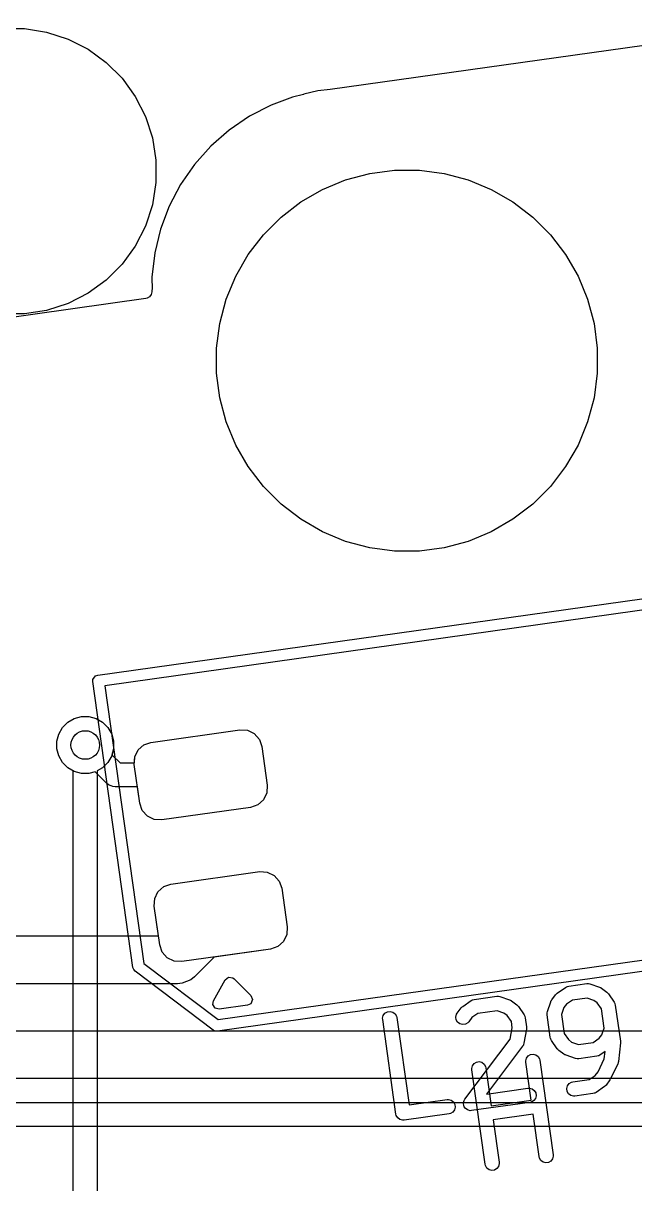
# Model space of a CAD drawing. Header units: millimetres. Extents: x 14 to 286, y -133 to -45.
# Drawn here: x 166.82 to 173.23, y -91.75 to -79.59 of the extents above; entities that cross this region are included whole.
import ezdxf

# ---------------------------------------------------------------- set-up
doc = ezdxf.new("R2010")
doc.units = ezdxf.units.MM
for name, color, linetype, true_color in [('B.Cu', 153, 'CONTINUOUS', 0x4d7fc4), ('B.Mask', 4, 'CONTINUOUS', 0x02ffee), ('B.Silkscreen', 31, 'CONTINUOUS', 0xe8b2a7), ('F.Cu', 13, 'CONTINUOUS', 0xc83434), ('F.Mask', 201, 'CONTINUOUS', 0xd864ff), ('F.Paste', 253, 'CONTINUOUS', 0xb4a09a), ('F.Silkscreen', 41, 'CONTINUOUS', 0xf2eda1)]:
    doc.layers.add(name, color=color, linetype=linetype, true_color=true_color)

msp = doc.modelspace()

# ---------------------------------------------------------------- linework, layer by layer
at = {"layer": 'B.Cu', "linetype": 'CONTINUOUS'}
for p, q in [((167.188436, -87.038695), (167.227594, -86.970872)), ((167.227594, -86.970872), (167.282972, -86.915494)), ((167.282972, -86.915494), (167.350795, -86.876336)), ((167.350795, -86.876336), (167.426442, -86.856067)), ((167.426442, -86.856067), (167.504758, -86.856067)), ((167.504758, -86.856067), (167.580405, -86.876336)), ((167.580405, -86.876336), (167.648228, -86.915494)), ((167.648228, -86.915494), (167.703606, -86.970872)), ((167.703606, -86.970872), (167.742764, -87.038695)), ((167.168167, -87.114342), (167.188436, -87.038695)), ((167.742764, -87.038695), (167.763033, -87.114342)), ((167.168167, -87.192658), (167.168167, -87.114342)), ((167.188436, -87.268305), (167.168167, -87.192658)), ((167.763033, -87.192658), (167.742764, -87.268305)), ((167.763033, -87.114342), (167.763033, -87.192658)), ((167.227594, -87.336128), (167.188436, -87.268305)), ((167.282972, -87.391506), (167.227594, -87.336128)), ((167.703606, -87.336128), (167.648228, -87.391506)), ((167.742764, -87.268305), (167.703606, -87.336128)), ((167.3406, -87.424777), (167.282972, -87.391506)), ((167.3406, -97.3453), (167.3406, -87.424777)), ((167.648228, -87.391506), (167.5906, -87.424777)), ((167.5906, -87.424777), (167.5906, -97.293524))]:
    msp.add_line(p, q, dxfattribs=at)
at = {"layer": 'B.Cu'}
msp.add_circle((167.4656, -87.1535), 0.15, dxfattribs=at)
at = {"layer": 'B.Mask', "linetype": 'CONTINUOUS'}
for p, q in [((166.59339, -79.644593), (166.828768, -79.644593)), ((166.828768, -79.644593), (167.061247, -79.681414)), ((167.061247, -79.681414), (167.285104, -79.75415)), ((167.285104, -79.75415), (167.494827, -79.861009)), ((167.494827, -79.861009), (167.685251, -79.99936)), ((167.685251, -79.99936), (167.851688, -80.165797)), ((167.851688, -80.165797), (167.990039, -80.356221)), ((167.990039, -80.356221), (168.096898, -80.565944)), ((168.096898, -80.565944), (168.169634, -80.789801)), ((168.169634, -80.789801), (168.206455, -81.02228)), ((168.206455, -81.02228), (168.206455, -81.257658)), ((170.447319, -81.163429), (170.706694, -81.129282)), ((170.706694, -81.129282), (170.968306, -81.129282)), ((170.968306, -81.129282), (171.227681, -81.163429)), ((169.952923, -81.331255), (170.194621, -81.23114)), ((170.194621, -81.23114), (170.447319, -81.163429)), ((171.227681, -81.163429), (171.480379, -81.23114)), ((171.480379, -81.23114), (171.722077, -81.331255)), ((168.206455, -81.257658), (168.169634, -81.490137)), ((169.72636, -81.462061), (169.952923, -81.331255)), ((171.722077, -81.331255), (171.94864, -81.462061)), ((168.169634, -81.490137), (168.096898, -81.713994)), ((169.518808, -81.62132), (169.72636, -81.462061)), ((171.94864, -81.462061), (172.156192, -81.62132)), ((169.33382, -81.806308), (169.518808, -81.62132)), ((172.156192, -81.62132), (172.34118, -81.806308)), ((168.096898, -81.713994), (167.990039, -81.923717)), ((169.174561, -82.01386), (169.33382, -81.806308)), ((172.34118, -81.806308), (172.500439, -82.01386)), ((167.990039, -81.923717), (167.851688, -82.114141)), ((169.043755, -82.240423), (169.174561, -82.01386)), ((172.500439, -82.01386), (172.631245, -82.240423)), ((167.851688, -82.114141), (167.685251, -82.280578)), ((167.685251, -82.280578), (167.494827, -82.418929)), ((168.94364, -82.482121), (169.043755, -82.240423)), ((172.631245, -82.240423), (172.73136, -82.482121)), ((167.494827, -82.418929), (167.285104, -82.525788)), ((167.285104, -82.525788), (167.061247, -82.598524)), ((168.875929, -82.734819), (168.94364, -82.482121)), ((172.73136, -82.482121), (172.799071, -82.734819)), ((166.828768, -82.635345), (166.59339, -82.635345)), ((167.061247, -82.598524), (166.828768, -82.635345)), ((168.841782, -82.994194), (168.875929, -82.734819)), ((172.799071, -82.734819), (172.833218, -82.994194)), ((168.841782, -83.255806), (168.841782, -82.994194)), ((172.833218, -82.994194), (172.833218, -83.255806)), ((168.875929, -83.515181), (168.841782, -83.255806)), ((172.833218, -83.255806), (172.799071, -83.515181)), ((168.94364, -83.767879), (168.875929, -83.515181)), ((172.799071, -83.515181), (172.73136, -83.767879)), ((169.043755, -84.009577), (168.94364, -83.767879)), ((172.73136, -83.767879), (172.631245, -84.009577)), ((169.174561, -84.23614), (169.043755, -84.009577)), ((172.631245, -84.009577), (172.500439, -84.23614)), ((169.33382, -84.443692), (169.174561, -84.23614)), ((172.500439, -84.23614), (172.34118, -84.443692)), ((169.518808, -84.62868), (169.33382, -84.443692)), ((172.34118, -84.443692), (172.156192, -84.62868)), ((169.72636, -84.787939), (169.518808, -84.62868)), ((172.156192, -84.62868), (171.94864, -84.787939)), ((169.952923, -84.918745), (169.72636, -84.787939)), ((171.94864, -84.787939), (171.722077, -84.918745)), ((170.194621, -85.01886), (169.952923, -84.918745)), ((170.447319, -85.086571), (170.194621, -85.01886)), ((171.480379, -85.01886), (171.227681, -85.086571)), ((171.722077, -84.918745), (171.480379, -85.01886)), ((170.706694, -85.120718), (170.447319, -85.086571)), ((170.968306, -85.120718), (170.706694, -85.120718)), ((171.227681, -85.086571), (170.968306, -85.120718))]:
    msp.add_line(p, q, dxfattribs=at)
at = {"layer": 'B.Silkscreen', "linetype": 'CONTINUOUS'}
for p, q in [((174.985652, -79.58827), (170.034311, -80.284135)), ((169.637504, -80.363803), (169.414611, -80.446185)), ((169.753595, -80.335322), (169.637504, -80.363803)), ((169.757673, -80.333081), (169.753595, -80.335322)), ((169.904646, -80.298381), (169.757673, -80.333081)), ((170.032083, -80.284414), (169.904646, -80.298381)), ((170.032538, -80.284208), (170.032083, -80.284414)), ((170.034311, -80.284135), (170.032538, -80.284208)), ((169.414611, -80.446185), (169.186739, -80.56372)), ((169.186739, -80.56372), (168.974889, -80.708149)), ((168.974889, -80.708149), (168.782219, -80.877319)), ((168.782219, -80.877319), (168.611603, -81.068709)), ((168.611603, -81.068709), (168.465582, -81.279466)), ((168.465582, -81.279466), (168.346335, -81.506447)), ((168.346335, -81.506447), (168.255639, -81.746268)), ((168.255639, -81.746268), (168.194846, -81.995355)), ((168.194846, -81.995355), (168.164862, -82.249995)), ((168.164862, -82.249995), (168.165564, -82.378192)), ((168.114634, -82.471146), (168.100345, -82.474609)), ((168.139849, -82.456293), (168.114634, -82.471146)), ((168.15746, -82.432923), (168.139849, -82.456293)), ((168.164787, -82.404591), (168.15746, -82.432923)), ((168.165564, -82.378192), (168.162447, -82.387947)), ((168.162447, -82.387947), (168.164787, -82.404591)), ((168.100345, -82.474609), (164.852266, -82.931096)), ((171.524524, -90.514449), (171.542135, -90.491079)), ((171.542135, -90.491079), (171.567349, -90.476226)), ((171.567349, -90.476226), (171.596328, -90.472153)), ((171.596328, -90.472153), (171.62466, -90.479481)), ((171.62466, -90.479481), (171.64803, -90.497092)), ((171.64803, -90.497092), (171.662883, -90.522306)), ((172.083063, -90.463254), (172.090391, -90.434922)), ((172.083673, -90.477944), (172.083063, -90.463254)), ((172.139507, -90.875229), (172.083673, -90.477944)), ((172.090391, -90.434922), (172.108002, -90.411552)), ((172.108002, -90.411552), (172.133216, -90.396699)), ((172.133216, -90.396699), (172.162195, -90.392626)), ((172.162195, -90.392626), (172.190527, -90.399954)), ((172.190527, -90.399954), (172.213897, -90.417565)), ((172.213897, -90.417565), (172.22875, -90.442779)), ((172.22875, -90.442779), (172.232213, -90.457068)), ((172.232213, -90.457068), (172.371386, -91.447336)), ((171.517196, -90.542781), (171.524524, -90.514449)), ((171.517806, -90.557471), (171.517196, -90.542781)), ((171.656979, -91.547739), (171.517806, -90.557471)), ((171.662883, -90.522306), (171.666346, -90.536595)), ((171.666346, -90.536595), (171.72218, -90.933881)), ((171.72218, -90.933881), (172.139507, -90.875229)), ((172.160383, -91.023769), (171.743056, -91.082421)), ((171.743056, -91.082421), (171.805519, -91.526863)), ((172.222846, -91.468212), (172.160383, -91.023769)), ((172.226309, -91.482501), (172.222846, -91.468212)), ((172.371996, -91.462026), (172.364668, -91.490358)), ((172.371386, -91.447336), (172.371996, -91.462026)), ((171.660442, -91.562028), (171.656979, -91.547739)), ((171.675295, -91.587242), (171.660442, -91.562028)), ((171.698665, -91.604853), (171.675295, -91.587242)), ((171.78119, -91.593255), (171.755976, -91.608108)), ((171.798801, -91.569885), (171.78119, -91.593255)), ((171.806129, -91.541553), (171.798801, -91.569885)), ((171.805519, -91.526863), (171.806129, -91.541553)), ((172.241162, -91.507715), (172.226309, -91.482501)), ((172.264532, -91.525326), (172.241162, -91.507715)), ((172.292864, -91.532654), (172.264532, -91.525326)), ((172.321843, -91.528581), (172.292864, -91.532654)), ((172.347057, -91.513728), (172.321843, -91.528581)), ((172.364668, -91.490358), (172.347057, -91.513728)), ((171.726997, -91.612181), (171.698665, -91.604853)), ((171.755976, -91.608108), (171.726997, -91.612181))]:
    msp.add_line(p, q, dxfattribs=at)
at = {"layer": 'F.Cu', "linetype": 'CONTINUOUS'}
for p, q in [((167.188436, -87.038695), (167.227594, -86.970872)), ((167.227594, -86.970872), (167.282972, -86.915494)), ((167.282972, -86.915494), (167.350795, -86.876336)), ((167.350795, -86.876336), (167.426442, -86.856067)), ((167.426442, -86.856067), (167.504758, -86.856067)), ((167.504758, -86.856067), (167.580405, -86.876336)), ((167.580405, -86.876336), (167.648228, -86.915494)), ((167.648228, -86.915494), (167.703606, -86.970872)), ((167.703606, -86.970872), (167.742764, -87.038695)), ((167.168167, -87.114342), (167.188436, -87.038695)), ((167.742764, -87.038695), (167.763033, -87.114342)), ((168.154653, -87.125947), (169.085505, -86.995125)), ((169.085505, -86.995125), (169.165363, -86.99966)), ((169.165363, -86.99966), (169.237408, -87.034409)), ((169.237408, -87.034409), (169.290669, -87.094084)), ((169.290669, -87.094084), (169.31704, -87.169599)), ((167.168167, -87.192658), (167.168167, -87.114342)), ((167.188436, -87.268305), (167.168167, -87.192658)), ((167.763033, -87.192658), (167.74581, -87.256934)), ((167.763033, -87.114342), (167.763033, -87.192658)), ((167.984714, -87.277625), (168.019463, -87.20558)), ((168.019463, -87.20558), (168.079138, -87.152319)), ((168.079138, -87.152319), (168.154653, -87.125947)), ((169.31704, -87.169599), (169.374101, -87.575609)), ((167.227594, -87.336128), (167.188436, -87.268305)), ((167.282972, -87.391506), (167.227594, -87.336128)), ((167.74581, -87.256934), (167.830376, -87.3415)), ((167.981087, -87.3415), (167.984714, -87.277625)), ((167.350795, -87.430664), (167.282972, -87.391506)), ((167.426442, -87.450933), (167.350795, -87.430664)), ((167.504758, -87.450933), (167.426442, -87.450933)), ((167.569034, -87.43371), (167.504758, -87.450933)), ((167.690212, -87.554888), (167.569034, -87.43371)), ((167.830376, -87.3415), (167.981087, -87.3415)), ((167.709148, -87.570428), (167.690212, -87.554888)), ((167.709154, -87.570434), (167.709148, -87.570428)), ((167.736614, -87.581808), (167.709154, -87.570434)), ((167.754213, -87.589098), (167.736614, -87.581808)), ((169.374101, -87.575609), (169.369566, -87.655467)), ((167.754214, -87.589098), (167.754213, -87.589098)), ((167.7786, -87.5915), (167.754214, -87.589098)), ((168.013068, -87.5915), (167.7786, -87.5915)), ((168.03724, -87.763493), (168.013068, -87.5915)), ((169.369566, -87.655467), (169.334817, -87.727512)), ((168.063611, -87.839008), (168.03724, -87.763493)), ((169.199627, -87.807145), (168.268775, -87.937967)), ((169.275142, -87.780773), (169.199627, -87.807145)), ((169.334817, -87.727512), (169.275142, -87.780773)), ((168.116872, -87.898683), (168.063611, -87.839008)), ((168.188917, -87.933432), (168.116872, -87.898683)), ((168.268775, -87.937967), (168.188917, -87.933432)), ((168.363412, -88.611349), (169.294264, -88.480527)), ((169.294264, -88.480527), (169.374122, -88.485062)), ((169.374122, -88.485062), (169.446167, -88.519811)), ((169.446167, -88.519811), (169.499428, -88.579486)), ((168.228222, -88.690982), (168.287897, -88.637721)), ((168.287897, -88.637721), (168.363412, -88.611349)), ((169.499428, -88.579486), (169.525799, -88.655001)), ((169.525799, -88.655001), (169.58286, -89.061011)), ((168.188938, -88.842885), (168.193473, -88.763027)), ((168.193473, -88.763027), (168.228222, -88.690982)), ((168.232831, -89.1552), (168.188938, -88.842885)), ((162.436554, -89.1552), (168.232831, -89.1552)), ((169.578325, -89.140869), (169.543576, -89.212914)), ((169.58286, -89.061011), (169.578325, -89.140869)), ((169.483901, -89.266175), (169.408386, -89.292547)), ((169.543576, -89.212914), (169.483901, -89.266175)), ((168.815479, -89.375874), (168.609377, -89.581977)), ((169.408386, -89.292547), (168.815479, -89.375874)), ((168.571493, -89.613067), (168.481373, -89.650396)), ((168.571497, -89.613062), (168.571493, -89.613067)), ((168.609377, -89.581977), (168.571497, -89.613062)), ((168.4326, -89.6552), (162.436554, -89.6552)), ((168.481373, -89.650396), (168.4326, -89.6552)), ((162.261254, -90.1491), (175.598046, -90.1491)), ((175.598046, -90.6491), (162.1577, -90.6491)), ((159.538276, -90.9008), (177.515924, -90.9008)), ((177.5677, -91.1508), (159.4865, -91.1508))]:
    msp.add_line(p, q, dxfattribs=at)
at = {"layer": 'F.Cu'}
msp.add_circle((167.4656, -87.1535), 0.15, dxfattribs=at)
at = {"layer": 'F.Mask', "linetype": 'CONTINUOUS'}
for p, q in [((166.59339, -79.644593), (166.828768, -79.644593)), ((166.828768, -79.644593), (167.061247, -79.681414)), ((167.061247, -79.681414), (167.285104, -79.75415)), ((167.285104, -79.75415), (167.494827, -79.861009)), ((167.494827, -79.861009), (167.685251, -79.99936)), ((167.685251, -79.99936), (167.851688, -80.165797)), ((167.851688, -80.165797), (167.990039, -80.356221)), ((167.990039, -80.356221), (168.096898, -80.565944)), ((168.096898, -80.565944), (168.169634, -80.789801)), ((168.169634, -80.789801), (168.206455, -81.02228)), ((168.206455, -81.02228), (168.206455, -81.257658)), ((170.447319, -81.163429), (170.706694, -81.129282)), ((170.706694, -81.129282), (170.968306, -81.129282)), ((170.968306, -81.129282), (171.227681, -81.163429)), ((169.952923, -81.331255), (170.194621, -81.23114)), ((170.194621, -81.23114), (170.447319, -81.163429)), ((171.227681, -81.163429), (171.480379, -81.23114)), ((171.480379, -81.23114), (171.722077, -81.331255)), ((168.206455, -81.257658), (168.169634, -81.490137)), ((169.72636, -81.462061), (169.952923, -81.331255)), ((171.722077, -81.331255), (171.94864, -81.462061)), ((168.169634, -81.490137), (168.096898, -81.713994)), ((169.518808, -81.62132), (169.72636, -81.462061)), ((171.94864, -81.462061), (172.156192, -81.62132)), ((169.33382, -81.806308), (169.518808, -81.62132)), ((172.156192, -81.62132), (172.34118, -81.806308)), ((168.096898, -81.713994), (167.990039, -81.923717)), ((169.174561, -82.01386), (169.33382, -81.806308)), ((172.34118, -81.806308), (172.500439, -82.01386)), ((167.990039, -81.923717), (167.851688, -82.114141)), ((169.043755, -82.240423), (169.174561, -82.01386)), ((172.500439, -82.01386), (172.631245, -82.240423)), ((167.851688, -82.114141), (167.685251, -82.280578)), ((167.685251, -82.280578), (167.494827, -82.418929)), ((168.94364, -82.482121), (169.043755, -82.240423)), ((172.631245, -82.240423), (172.73136, -82.482121)), ((167.494827, -82.418929), (167.285104, -82.525788)), ((167.285104, -82.525788), (167.061247, -82.598524)), ((168.875929, -82.734819), (168.94364, -82.482121)), ((172.73136, -82.482121), (172.799071, -82.734819)), ((166.828768, -82.635345), (166.59339, -82.635345)), ((167.061247, -82.598524), (166.828768, -82.635345)), ((168.841782, -82.994194), (168.875929, -82.734819)), ((172.799071, -82.734819), (172.833218, -82.994194)), ((168.841782, -83.255806), (168.841782, -82.994194)), ((172.833218, -82.994194), (172.833218, -83.255806)), ((168.875929, -83.515181), (168.841782, -83.255806)), ((172.833218, -83.255806), (172.799071, -83.515181)), ((168.94364, -83.767879), (168.875929, -83.515181)), ((172.799071, -83.515181), (172.73136, -83.767879)), ((169.043755, -84.009577), (168.94364, -83.767879)), ((172.73136, -83.767879), (172.631245, -84.009577)), ((169.174561, -84.23614), (169.043755, -84.009577)), ((172.631245, -84.009577), (172.500439, -84.23614)), ((169.33382, -84.443692), (169.174561, -84.23614)), ((172.500439, -84.23614), (172.34118, -84.443692)), ((169.518808, -84.62868), (169.33382, -84.443692)), ((172.34118, -84.443692), (172.156192, -84.62868)), ((169.72636, -84.787939), (169.518808, -84.62868)), ((172.156192, -84.62868), (171.94864, -84.787939)), ((169.952923, -84.918745), (169.72636, -84.787939)), ((171.94864, -84.787939), (171.722077, -84.918745)), ((170.194621, -85.01886), (169.952923, -84.918745)), ((170.447319, -85.086571), (170.194621, -85.01886)), ((171.480379, -85.01886), (171.227681, -85.086571)), ((171.722077, -84.918745), (171.480379, -85.01886)), ((170.706694, -85.120718), (170.447319, -85.086571)), ((170.968306, -85.120718), (170.706694, -85.120718)), ((171.227681, -85.086571), (170.968306, -85.120718)), ((168.154653, -87.125947), (169.085505, -86.995125)), ((169.085505, -86.995125), (169.165363, -86.99966)), ((169.165363, -86.99966), (169.237408, -87.034409)), ((169.237408, -87.034409), (169.290669, -87.094084)), ((169.290669, -87.094084), (169.31704, -87.169599)), ((167.984714, -87.277625), (168.019463, -87.20558)), ((168.019463, -87.20558), (168.079138, -87.152319)), ((168.079138, -87.152319), (168.154653, -87.125947)), ((169.31704, -87.169599), (169.374101, -87.575609)), ((167.980179, -87.357483), (167.984714, -87.277625)), ((168.03724, -87.763493), (167.980179, -87.357483)), ((169.374101, -87.575609), (169.369566, -87.655467)), ((169.369566, -87.655467), (169.334817, -87.727512)), ((168.063611, -87.839008), (168.03724, -87.763493)), ((169.199627, -87.807145), (168.268775, -87.937967)), ((169.275142, -87.780773), (169.199627, -87.807145)), ((169.334817, -87.727512), (169.275142, -87.780773)), ((168.116872, -87.898683), (168.063611, -87.839008)), ((168.188917, -87.933432), (168.116872, -87.898683)), ((168.268775, -87.937967), (168.188917, -87.933432)), ((168.363412, -88.611349), (169.294264, -88.480527)), ((169.294264, -88.480527), (169.374122, -88.485062)), ((169.374122, -88.485062), (169.446167, -88.519811)), ((169.446167, -88.519811), (169.499428, -88.579486)), ((168.228222, -88.690982), (168.287897, -88.637721)), ((168.287897, -88.637721), (168.363412, -88.611349)), ((169.499428, -88.579486), (169.525799, -88.655001)), ((169.525799, -88.655001), (169.58286, -89.061011)), ((168.188938, -88.842885), (168.193473, -88.763027)), ((168.193473, -88.763027), (168.228222, -88.690982)), ((168.245999, -89.248895), (168.188938, -88.842885)), ((169.578325, -89.140869), (169.543576, -89.212914)), ((169.58286, -89.061011), (169.578325, -89.140869)), ((168.27237, -89.32441), (168.245999, -89.248895)), ((169.483901, -89.266175), (169.408386, -89.292547)), ((169.543576, -89.212914), (169.483901, -89.266175)), ((168.325631, -89.384085), (168.27237, -89.32441)), ((168.397676, -89.418834), (168.325631, -89.384085)), ((169.408386, -89.292547), (168.477534, -89.423369)), ((168.477534, -89.423369), (168.397676, -89.418834))]:
    msp.add_line(p, q, dxfattribs=at)
at = {"layer": 'F.Paste', "linetype": 'CONTINUOUS'}
for p, q in [((168.154653, -87.125947), (169.085505, -86.995125)), ((169.085505, -86.995125), (169.165363, -86.99966)), ((169.165363, -86.99966), (169.237408, -87.034409)), ((169.237408, -87.034409), (169.290669, -87.094084)), ((169.290669, -87.094084), (169.31704, -87.169599)), ((167.984714, -87.277625), (168.019463, -87.20558)), ((168.019463, -87.20558), (168.079138, -87.152319)), ((168.079138, -87.152319), (168.154653, -87.125947)), ((169.31704, -87.169599), (169.374101, -87.575609)), ((167.980179, -87.357483), (167.984714, -87.277625)), ((168.03724, -87.763493), (167.980179, -87.357483)), ((169.374101, -87.575609), (169.369566, -87.655467)), ((169.369566, -87.655467), (169.334817, -87.727512)), ((168.063611, -87.839008), (168.03724, -87.763493)), ((169.199627, -87.807145), (168.268775, -87.937967)), ((169.275142, -87.780773), (169.199627, -87.807145)), ((169.334817, -87.727512), (169.275142, -87.780773)), ((168.116872, -87.898683), (168.063611, -87.839008)), ((168.188917, -87.933432), (168.116872, -87.898683)), ((168.268775, -87.937967), (168.188917, -87.933432)), ((168.363412, -88.611349), (169.294264, -88.480527)), ((169.294264, -88.480527), (169.374122, -88.485062)), ((169.374122, -88.485062), (169.446167, -88.519811)), ((169.446167, -88.519811), (169.499428, -88.579486)), ((168.228222, -88.690982), (168.287897, -88.637721)), ((168.287897, -88.637721), (168.363412, -88.611349)), ((169.499428, -88.579486), (169.525799, -88.655001)), ((169.525799, -88.655001), (169.58286, -89.061011)), ((168.188938, -88.842885), (168.193473, -88.763027)), ((168.193473, -88.763027), (168.228222, -88.690982)), ((168.245999, -89.248895), (168.188938, -88.842885)), ((169.578325, -89.140869), (169.543576, -89.212914)), ((169.58286, -89.061011), (169.578325, -89.140869)), ((168.27237, -89.32441), (168.245999, -89.248895)), ((169.483901, -89.266175), (169.408386, -89.292547)), ((169.543576, -89.212914), (169.483901, -89.266175)), ((168.325631, -89.384085), (168.27237, -89.32441)), ((168.397676, -89.418834), (168.325631, -89.384085)), ((169.408386, -89.292547), (168.477534, -89.423369)), ((168.477534, -89.423369), (168.397676, -89.418834))]:
    msp.add_line(p, q, dxfattribs=at)
at = {"layer": 'F.Silkscreen', "linetype": 'CONTINUOUS'}
for p, q in [((170.447319, -81.163429), (170.706694, -81.129282)), ((170.706694, -81.129282), (170.968306, -81.129282)), ((170.968306, -81.129282), (171.227681, -81.163429)), ((169.952923, -81.331255), (170.194621, -81.23114)), ((170.194621, -81.23114), (170.447319, -81.163429)), ((171.227681, -81.163429), (171.480379, -81.23114)), ((171.480379, -81.23114), (171.722077, -81.331255)), ((169.72636, -81.462061), (169.952923, -81.331255)), ((171.722077, -81.331255), (171.94864, -81.462061)), ((169.518808, -81.62132), (169.72636, -81.462061)), ((171.94864, -81.462061), (172.156192, -81.62132)), ((169.33382, -81.806308), (169.518808, -81.62132)), ((172.156192, -81.62132), (172.34118, -81.806308)), ((169.174561, -82.01386), (169.33382, -81.806308)), ((172.34118, -81.806308), (172.500439, -82.01386)), ((169.043755, -82.240423), (169.174561, -82.01386)), ((172.500439, -82.01386), (172.631245, -82.240423)), ((168.94364, -82.482121), (169.043755, -82.240423)), ((172.631245, -82.240423), (172.73136, -82.482121)), ((168.875929, -82.734819), (168.94364, -82.482121)), ((172.73136, -82.482121), (172.799071, -82.734819)), ((168.841782, -82.994194), (168.875929, -82.734819)), ((172.799071, -82.734819), (172.833218, -82.994194)), ((168.841782, -83.255806), (168.841782, -82.994194)), ((172.833218, -82.994194), (172.833218, -83.255806)), ((168.875929, -83.515181), (168.841782, -83.255806)), ((172.833218, -83.255806), (172.799071, -83.515181)), ((168.94364, -83.767879), (168.875929, -83.515181)), ((172.799071, -83.515181), (172.73136, -83.767879)), ((169.043755, -84.009577), (168.94364, -83.767879)), ((172.73136, -83.767879), (172.631245, -84.009577)), ((169.174561, -84.23614), (169.043755, -84.009577)), ((172.631245, -84.009577), (172.500439, -84.23614)), ((169.33382, -84.443692), (169.174561, -84.23614)), ((172.500439, -84.23614), (172.34118, -84.443692)), ((169.518808, -84.62868), (169.33382, -84.443692)), ((172.34118, -84.443692), (172.156192, -84.62868)), ((169.72636, -84.787939), (169.518808, -84.62868)), ((172.156192, -84.62868), (171.94864, -84.787939)), ((169.952923, -84.918745), (169.72636, -84.787939)), ((171.94864, -84.787939), (171.722077, -84.918745)), ((170.194621, -85.01886), (169.952923, -84.918745)), ((170.447319, -85.086571), (170.194621, -85.01886)), ((171.480379, -85.01886), (171.227681, -85.086571)), ((171.722077, -84.918745), (171.480379, -85.01886)), ((170.706694, -85.120718), (170.447319, -85.086571)), ((170.968306, -85.120718), (170.706694, -85.120718)), ((171.227681, -85.086571), (170.968306, -85.120718)), ((167.596222, -86.421813), (174.825179, -85.40585)), ((174.782463, -85.533032), (167.672338, -86.532294)), ((167.545156, -86.489579), (167.546483, -86.466206)), ((167.546483, -86.466206), (167.57412, -86.429531)), ((167.57412, -86.429531), (167.596222, -86.421813)), ((167.966155, -89.48514), (167.545156, -86.489579)), ((167.672338, -86.532294), (168.081528, -89.443828)), ((168.860675, -90.030959), (175.287661, -89.127705)), ((175.363778, -89.238187), (168.852765, -90.15325)), ((167.973873, -89.507242), (167.966155, -89.48514)), ((167.989462, -89.524708), (167.973873, -89.507242)), ((168.808306, -90.141752), (167.989462, -89.524708)), ((168.081528, -89.443828), (168.860675, -90.030959)), ((168.810072, -89.835096), (168.930778, -89.616166)), ((168.930778, -89.616166), (168.966652, -89.587497)), ((168.966652, -89.587497), (169.01229, -89.592592)), ((169.01229, -89.592592), (169.025844, -89.602805)), ((169.025844, -89.602805), (169.202218, -89.779983)), ((172.355933, -89.824528), (172.396461, -89.770745)), ((172.396461, -89.770745), (172.401501, -89.765267)), ((172.401501, -89.765267), (172.402577, -89.763608)), ((172.402577, -89.763608), (172.404609, -89.76189)), ((172.404609, -89.76189), (172.406417, -89.759927)), ((172.406417, -89.759927), (172.408125, -89.75892)), ((172.408125, -89.75892), (172.413808, -89.75412)), ((172.413808, -89.75412), (172.501492, -89.69371)), ((172.501492, -89.69371), (172.514359, -89.686595)), ((172.514359, -89.686595), (172.516993, -89.686031)), ((172.516993, -89.686031), (172.519316, -89.684664)), ((172.519316, -89.684664), (172.533605, -89.681201)), ((172.533605, -89.681201), (172.722227, -89.654692)), ((172.722227, -89.654692), (172.736918, -89.654082)), ((172.736918, -89.654082), (172.739527, -89.654756)), ((172.739527, -89.654756), (172.742214, -89.654572)), ((172.742214, -89.654572), (172.756543, -89.657865)), ((172.756543, -89.657865), (172.857483, -89.691766)), ((172.857483, -89.691766), (172.864268, -89.694813)), ((172.864268, -89.694813), (172.866187, -89.69531)), ((172.866187, -89.69531), (172.868463, -89.696698)), ((172.868463, -89.696698), (172.870894, -89.69779)), ((172.870894, -89.69779), (172.872387, -89.69909)), ((172.872387, -89.69909), (172.87874, -89.702965)), ((172.87874, -89.702965), (172.932523, -89.743493)), ((172.932523, -89.743493), (172.938, -89.748533)), ((172.938, -89.748533), (172.93966, -89.749609)), ((172.93966, -89.749609), (172.941377, -89.751641)), ((172.941377, -89.751641), (172.943341, -89.753449)), ((172.943341, -89.753449), (172.944347, -89.755157)), ((172.944347, -89.755157), (172.949148, -89.76084)), ((172.949148, -89.76084), (173.009558, -89.848524)), ((168.803199, -89.872415), (168.810072, -89.835096)), ((168.826506, -89.911983), (168.803199, -89.872415)), ((169.168045, -89.881729), (168.870965, -89.923481)), ((169.202025, -89.864836), (169.168045, -89.881729)), ((169.219695, -89.822449), (169.202025, -89.864836)), ((169.202218, -89.779983), (169.219695, -89.822449)), ((171.417858, -89.898092), (171.42354, -89.893293)), ((171.42354, -89.893293), (171.511224, -89.832883)), ((171.511224, -89.832883), (171.524091, -89.825768)), ((171.524091, -89.825768), (171.526725, -89.825204)), ((171.526725, -89.825204), (171.529048, -89.823837)), ((171.529048, -89.823837), (171.543337, -89.820374)), ((171.543337, -89.820374), (171.779115, -89.787238)), ((171.779115, -89.787238), (171.793805, -89.786629)), ((171.793805, -89.786629), (171.796411, -89.787303)), ((171.796411, -89.787303), (171.799102, -89.787118)), ((171.799102, -89.787118), (171.813432, -89.790411)), ((171.813432, -89.790411), (171.91437, -89.824312)), ((171.91437, -89.824312), (171.921156, -89.82736)), ((171.921156, -89.82736), (171.923074, -89.827856)), ((171.923074, -89.827856), (171.925348, -89.829242)), ((171.925348, -89.829242), (171.927782, -89.830336)), ((171.927782, -89.830336), (171.929277, -89.831638)), ((171.929277, -89.831638), (171.935627, -89.835511)), ((171.935627, -89.835511), (171.98941, -89.876039)), ((171.98941, -89.876039), (171.994887, -89.881079)), ((171.994887, -89.881079), (171.996547, -89.882155)), ((171.996547, -89.882155), (171.998264, -89.884187)), ((171.998264, -89.884187), (172.000228, -89.885995)), ((172.000228, -89.885995), (172.001234, -89.887703)), ((172.001234, -89.887703), (172.006035, -89.893386)), ((172.006035, -89.893386), (172.066445, -89.98107)), ((172.310833, -89.946725), (172.344734, -89.845785)), ((172.344734, -89.845785), (172.347781, -89.838999)), ((172.347781, -89.838999), (172.348278, -89.837081)), ((172.348278, -89.837081), (172.349666, -89.834804)), ((172.349666, -89.834804), (172.350758, -89.832374)), ((172.350758, -89.832374), (172.352058, -89.83088)), ((172.352058, -89.83088), (172.355933, -89.824528)), ((172.508932, -89.870736), (172.483052, -89.905081)), ((172.572012, -89.827277), (172.508932, -89.870736)), ((172.72557, -89.805695), (172.572012, -89.827277)), ((172.798186, -89.830084), (172.72557, -89.805695)), ((172.832531, -89.855964), (172.798186, -89.830084)), ((172.87599, -89.919044), (172.832531, -89.855964)), ((173.009558, -89.848524), (173.016673, -89.861391)), ((173.016673, -89.861391), (173.017236, -89.864025)), ((173.017236, -89.864025), (173.018604, -89.866348)), ((173.018604, -89.866348), (173.022067, -89.880637)), ((173.022067, -89.880637), (173.075085, -90.257882)), ((168.870965, -89.923481), (168.826506, -89.911983)), ((170.582938, -90.016311), (170.590266, -89.987979)), ((170.590266, -89.987979), (170.607877, -89.964609)), ((170.607877, -89.964609), (170.633091, -89.949756)), ((170.633091, -89.949756), (170.66207, -89.945683)), ((170.66207, -89.945683), (170.690402, -89.953011)), ((170.690402, -89.953011), (170.713772, -89.970622)), ((170.713772, -89.970622), (170.728625, -89.995836)), ((170.728625, -89.995836), (170.732088, -90.010125)), ((170.732088, -90.010125), (170.860823, -90.926123)), ((171.350683, -90.004585), (171.35801, -89.976253)), ((171.354755, -90.033563), (171.350683, -90.004585)), ((171.35801, -89.976253), (171.365665, -89.9637)), ((171.365665, -89.9637), (171.406194, -89.909917)), ((171.406194, -89.909917), (171.411233, -89.904441)), ((171.411233, -89.904441), (171.412309, -89.902781)), ((171.412309, -89.902781), (171.414342, -89.901063)), ((171.414342, -89.901063), (171.41615, -89.899099)), ((171.41615, -89.899099), (171.417858, -89.898092)), ((171.518663, -90.00991), (171.485459, -90.053974)), ((171.581744, -89.96645), (171.518663, -90.00991)), ((171.782458, -89.938242), (171.581744, -89.96645)), ((171.855074, -89.96263), (171.782458, -89.938242)), ((171.889418, -89.98851), (171.855074, -89.96263)), ((171.932878, -90.051591), (171.889418, -89.98851)), ((172.066445, -89.98107), (172.07356, -89.993937)), ((172.07356, -89.993937), (172.074123, -89.996571)), ((172.074123, -89.996571), (172.075491, -89.998894)), ((172.075491, -89.998894), (172.078954, -90.013183)), ((172.078954, -90.013183), (172.092209, -90.107494)), ((172.30705, -89.966351), (172.307724, -89.963741)), ((172.30766, -89.981041), (172.30705, -89.966351)), ((172.30754, -89.961054), (172.310833, -89.946725)), ((172.307724, -89.963741), (172.30754, -89.961054)), ((172.340796, -90.216819), (172.30766, -89.981041)), ((172.483052, -89.905081), (172.458663, -89.977697)), ((172.458663, -89.977697), (172.486871, -90.17841)), ((172.904199, -90.119757), (172.87599, -89.919044)), ((170.583548, -90.031001), (170.582938, -90.016311)), ((170.722721, -91.021269), (170.583548, -90.031001)), ((171.369607, -90.058778), (171.354755, -90.033563)), ((171.392978, -90.076389), (171.369607, -90.058778)), ((171.42131, -90.083716), (171.392978, -90.076389)), ((171.450288, -90.079644), (171.42131, -90.083716)), ((171.475503, -90.064792), (171.450288, -90.079644)), ((171.485459, -90.053974), (171.475503, -90.064792)), ((171.920111, -90.235029), (171.941975, -90.116318)), ((171.941975, -90.116318), (171.932878, -90.051591)), ((172.091699, -90.131516), (172.064425, -90.27961)), ((172.092322, -90.124101), (172.091699, -90.131516)), ((172.092209, -90.107494), (172.092517, -90.114926)), ((172.092819, -90.122184), (172.092322, -90.124101)), ((172.092517, -90.114926), (172.092932, -90.116865)), ((172.092932, -90.116865), (172.092708, -90.119521)), ((172.092708, -90.119521), (172.092819, -90.122184)), ((172.87981, -90.192374), (172.904199, -90.119757)), ((168.829392, -90.151923), (168.808306, -90.141752)), ((168.852765, -90.15325), (168.829392, -90.151923)), ((171.444427, -90.866285), (171.920111, -90.235029)), ((172.344259, -90.231108), (172.340796, -90.216819)), ((172.345626, -90.23343), (172.344259, -90.231108)), ((172.34619, -90.236065), (172.345626, -90.23343)), ((172.353305, -90.248932), (172.34619, -90.236065)), ((172.413715, -90.336615), (172.353305, -90.248932)), ((172.486871, -90.17841), (172.530331, -90.241491)), ((172.530331, -90.241491), (172.564676, -90.267371)), ((172.790848, -90.270179), (172.85393, -90.226719)), ((172.85393, -90.226719), (172.87981, -90.192374)), ((173.075085, -90.257882), (173.075191, -90.260441)), ((172.050563, -90.311162), (171.673191, -90.811951)), ((172.058218, -90.298609), (172.050563, -90.311162)), ((172.058892, -90.295999), (172.058218, -90.298609)), ((172.060357, -90.293739), (172.058892, -90.295999)), ((172.064425, -90.27961), (172.060357, -90.293739)), ((172.418517, -90.3423), (172.413715, -90.336615)), ((172.419522, -90.344006), (172.418517, -90.3423)), ((172.421479, -90.345807), (172.419522, -90.344006)), ((172.423202, -90.347847), (172.421479, -90.345807)), ((172.424866, -90.348925), (172.423202, -90.347847)), ((172.43034, -90.353963), (172.424866, -90.348925)), ((172.484123, -90.394491), (172.43034, -90.353963)), ((172.564676, -90.267371), (172.637292, -90.291759)), ((172.637292, -90.291759), (172.790848, -90.270179)), ((172.914982, -90.366809), (172.861371, -90.403746)), ((172.906951, -90.442764), (172.914982, -90.366809)), ((173.075399, -90.276206), (173.054753, -90.471457)), ((173.075191, -90.260441), (173.075505, -90.261504)), ((173.075417, -90.273641), (173.075399, -90.276206)), ((173.075694, -90.272572), (173.075417, -90.273641)), ((173.075505, -90.261504), (173.075465, -90.267048)), ((173.075465, -90.267048), (173.075694, -90.272572)), ((172.490475, -90.398365), (172.484123, -90.394491)), ((172.491969, -90.399666), (172.490475, -90.398365)), ((172.494398, -90.400757), (172.491969, -90.399666)), ((172.496676, -90.402146), (172.494398, -90.400757)), ((172.498595, -90.402642), (172.496676, -90.402146)), ((172.505381, -90.40569), (172.498595, -90.402642)), ((172.60632, -90.439591), (172.505381, -90.40569)), ((172.620649, -90.442884), (172.60632, -90.439591)), ((172.623336, -90.442699), (172.620649, -90.442884)), ((172.625946, -90.443374), (172.623336, -90.442699)), ((172.640636, -90.442764), (172.625946, -90.443374)), ((172.829258, -90.416255), (172.640636, -90.442764)), ((172.843547, -90.412792), (172.829258, -90.416255)), ((172.841373, -90.579084), (172.906951, -90.442764)), ((172.845869, -90.411424), (172.843547, -90.412792)), ((172.848504, -90.410861), (172.845869, -90.411424)), ((172.861371, -90.403746), (172.848504, -90.410861)), ((173.047755, -90.496083), (172.973325, -90.650804)), ((173.050895, -90.487485), (173.047755, -90.496083)), ((173.051782, -90.485856), (173.050895, -90.487485)), ((173.052159, -90.484026), (173.051782, -90.485856)), ((173.0528, -90.482273), (173.052159, -90.484026)), ((173.052903, -90.480422), (173.0528, -90.482273)), ((173.054753, -90.471457), (173.052903, -90.480422)), ((172.749555, -90.660678), (172.812637, -90.617218)), ((172.812637, -90.617218), (172.841373, -90.579084)), ((172.514025, -90.754742), (172.521353, -90.726411)), ((172.521353, -90.726411), (172.538963, -90.70304)), ((172.538963, -90.70304), (172.564178, -90.688187)), ((172.564178, -90.688187), (172.578467, -90.684724)), ((172.578467, -90.684724), (172.749555, -90.660678)), ((172.907761, -90.733835), (172.820078, -90.794245)), ((172.913446, -90.729032), (172.907761, -90.733835)), ((172.915152, -90.728028), (172.913446, -90.729032)), ((172.916953, -90.72607), (172.915152, -90.728028)), ((172.918993, -90.724348), (172.916953, -90.72607)), ((172.920071, -90.722683), (172.918993, -90.724348)), ((172.925109, -90.71721), (172.920071, -90.722683)), ((172.965637, -90.663427), (172.925109, -90.71721)), ((172.965663, -90.663383), (172.965637, -90.663427)), ((172.965684, -90.663365), (172.965663, -90.663383)), ((172.969404, -90.657249), (172.965684, -90.663365)), ((172.973292, -90.650874), (172.969404, -90.657249)), ((172.973299, -90.650846), (172.973292, -90.650874)), ((172.973325, -90.650804), (172.973299, -90.650846)), ((171.436772, -90.878838), (171.444427, -90.866285)), ((171.673191, -90.811951), (172.10691, -90.750996)), ((172.10691, -90.750996), (172.121601, -90.750386)), ((172.121601, -90.750386), (172.149932, -90.757714)), ((172.149932, -90.757714), (172.173302, -90.775325)), ((172.184901, -90.85785), (172.16729, -90.88122)), ((172.173302, -90.775325), (172.188155, -90.800539)), ((172.192228, -90.829518), (172.184901, -90.85785)), ((172.188155, -90.800539), (172.192228, -90.829518)), ((172.518098, -90.783721), (172.514025, -90.754742)), ((172.532951, -90.808936), (172.518098, -90.783721)), ((172.556322, -90.826546), (172.532951, -90.808936)), ((172.584653, -90.833874), (172.556322, -90.826546)), ((172.599343, -90.833264), (172.584653, -90.833874)), ((172.787966, -90.806754), (172.599343, -90.833264)), ((172.802255, -90.803291), (172.787966, -90.806754)), ((172.804577, -90.801922), (172.802255, -90.803291)), ((172.807211, -90.80136), (172.804577, -90.801922)), ((172.820078, -90.794245), (172.807211, -90.80136)), ((170.860823, -90.926123), (171.258109, -90.870288)), ((171.258109, -90.870288), (171.272799, -90.869679)), ((171.272799, -90.869679), (171.30113, -90.877006)), ((171.30113, -90.877006), (171.324501, -90.894617)), ((171.336099, -90.977142), (171.318488, -91.000512)), ((171.324501, -90.894617), (171.339353, -90.919831)), ((171.343426, -90.94881), (171.336099, -90.977142)), ((171.339353, -90.919831), (171.343426, -90.94881)), ((171.429445, -90.907169), (171.433653, -90.890899)), ((171.433518, -90.936148), (171.429445, -90.907169)), ((171.439023, -90.945494), (171.433518, -90.936148)), ((171.433653, -90.890899), (171.436772, -90.878838)), ((171.44837, -90.961362), (171.439023, -90.945494)), ((171.471742, -90.978974), (171.44837, -90.961362)), ((171.483803, -90.982092), (171.471742, -90.978974)), ((171.500073, -90.986301), (171.483803, -90.982092)), ((171.514763, -90.985691), (171.500073, -90.986301)), ((172.127786, -90.899536), (171.514763, -90.985691)), ((172.142075, -90.896073), (172.127786, -90.899536)), ((172.16729, -90.88122), (172.142075, -90.896073)), ((170.726184, -91.035558), (170.722721, -91.021269)), ((170.741037, -91.060772), (170.726184, -91.035558)), ((170.764407, -91.078383), (170.741037, -91.060772)), ((170.792739, -91.085711), (170.764407, -91.078383)), ((170.807429, -91.085101), (170.792739, -91.085711)), ((171.278985, -91.018828), (170.807429, -91.085101)), ((171.293274, -91.015365), (171.278985, -91.018828)), ((171.318488, -91.000512), (171.293274, -91.015365))]:
    msp.add_line(p, q, dxfattribs=at)

doc.saveas('drawing.dxf')
